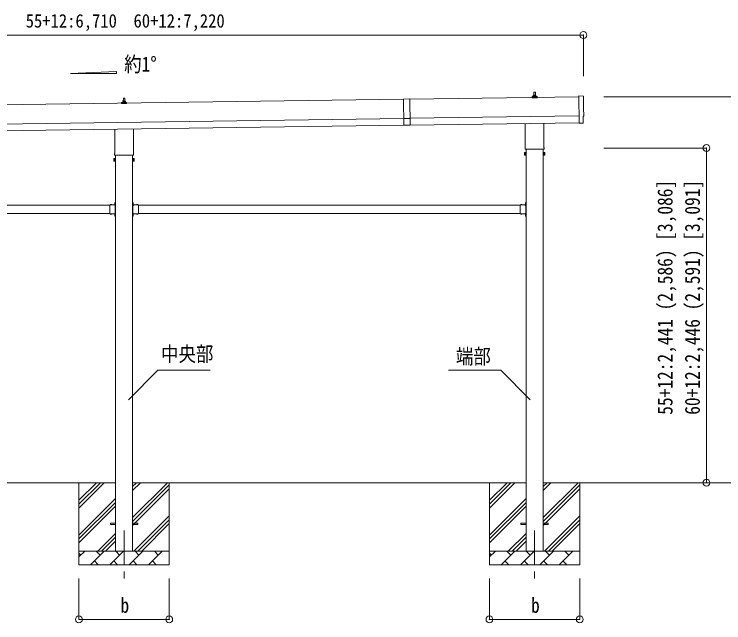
# Model space of a CAD drawing. Units: millimetres, scale not verified. Extents: x -88263 to 14131, y -29850 to 9646.
# Drawn here: x 3984 to 9170, y -5853 to -1404 of the extents above; entities that cross this region are included whole.
import ezdxf
from ezdxf.enums import TextEntityAlignment as Align

# ---------------------------------------------------------------- set-up
doc = ezdxf.new("R2010")
doc.units = ezdxf.units.MM
doc.header["$LTSCALE"] = 50
doc.header["$PDMODE"] = 32
doc.header["$PDSIZE"] = 50
doc.linetypes.add('CHAIN1', pattern=[8, 5, -1, 1, -1])
doc.linetypes.add('USER8', pattern=[4, 3, -1])
for name, color, linetype, lineweight in [('0-2_建具', 4, 'Continuous', 9), ('0-4_設備', 7, 'Continuous', 9), ('0-6_手摺', 5, 'Continuous', 5), ('0-7_ハッチ', 6, 'Continuous', 9)]:
    doc.layers.add(name, color=color, linetype=linetype, lineweight=lineweight)
doc.styles.add('ＭＳ ゴシック', font='')
doc.styles.get('ＭＳ ゴシック').set_extended_font_data('MS Gothic')

msp = doc.modelspace()

# ---------------------------------------------------------------- linework, layer by layer
at = {"layer": '0-2_建具'}
for p, q in [((4781.15, -2041.74), (4781.88, -2018.21)), ((4782.88, -2017.24), (4791.43, -2017.24)), ((4792.43, -2018.21), (4793.15, -2041.74)), ((8109.75, -2007.12), (6874.38, -2024.77)), ((7768.9, -2014.38), (7768.9, -2006.67)), ((7805.4, -2014.38), (7768.9, -2014.38)), ((7769.29, -2005.88), (7805.02, -2005.88)), ((7769.67, -2005.69), (7776.39, -2004.07)), ((7776.77, -2003.88), (7797.54, -2003.88)), ((7777.15, -2003.09), (7777.15, -1998.88)), ((7778.15, -1998.88), (7796.15, -1998.88)), ((7781.15, -1998.88), (7781.88, -1975.36)), ((7782.88, -1974.38), (7791.43, -1974.38)), ((7792.43, -1975.36), (7793.15, -1998.88)), ((7797.15, -2003.09), (7797.15, -1998.88)), ((7804.64, -2005.69), (7797.92, -2004.07)), ((7805.4, -2014.38), (7805.4, -2006.67)), ((6829.38, -2025.41), (1464.43, -2102.05)), ((4768.9, -2057.24), (4768.9, -2049.52)), ((4805.4, -2057.24), (4768.9, -2057.24)), ((4769.29, -2048.74), (4805.02, -2048.74)), ((4769.67, -2048.55), (4776.39, -2046.92)), ((4776.77, -2046.74), (4797.54, -2046.74)), ((4777.15, -2045.95), (4777.15, -2041.74)), ((4778.15, -2041.74), (4796.15, -2041.74)), ((4797.15, -2045.95), (4797.15, -2041.74)), ((4804.64, -2048.55), (4797.92, -2046.92)), ((4805.4, -2057.24), (4805.4, -2049.52)), ((6829.37, -2024.41), (6832.11, -2216.39)), ((1466.43, -2242.04), (6831.38, -2165.39)), ((6876.4, -2166.25), (6831.41, -2166.89)), ((6876.38, -2164.75), (8111.75, -2147.1)), ((1467.15, -2292.03), (6832.1, -2215.39)), ((6877.11, -2215.75), (6832.11, -2216.39)), ((6877.09, -2214.75), (8112.47, -2197.1)), ((7718.85, -2378.37), (7718.85, -2202.72)), ((7855.45, -2200.77), (7855.45, -2378.37)), ((8112.51, -2199.87), (8112.52, -2200.87)), ((8132.15, -2200.59), (8139.07, -2200.13)), ((4718.85, -2421.23), (4718.85, -2245.58)), ((4855.45, -2243.63), (4855.45, -2421.23)), ((7717.15, -2387.14), (7717.15, -2381.64)), ((7857.15, -2381.64), (7857.15, -2387.14)), ((4717.15, -2430), (4717.15, -2424.5)), ((4855.09, -2433.5), (4719.22, -2433.5)), ((4724.65, -2433.5), (4724.65, -5328.86)), ((4849.65, -5328.86), (4849.65, -2433.5)), ((4857.15, -2424.5), (4857.15, -2430)), ((7713.15, -2416.64), (7713.91, -2415.33)), ((7713.15, -2416.64), (7713.15, -2433.64)), ((7713.15, -2433.64), (7713.91, -2434.96)), ((7720.15, -2420.23), (7713.91, -2420.23)), ((7720.15, -2430.05), (7713.91, -2430.05)), ((7720.15, -2434.96), (7713.91, -2434.96)), ((7855.09, -2390.64), (7719.22, -2390.64)), ((7722.65, -2434.34), (7720.15, -2434.34)), ((7724.65, -2390.64), (7724.65, -5328.86)), ((7849.65, -5328.86), (7849.65, -2390.64)), ((7851.65, -2434.34), (7854.15, -2434.34)), ((7854.15, -2420.23), (7860.39, -2420.23)), ((7854.15, -2430.05), (7860.39, -2430.05)), ((7854.15, -2434.96), (7860.39, -2434.96)), ((7861.15, -2416.64), (7860.39, -2415.33)), ((7861.15, -2433.64), (7860.39, -2434.96)), ((7861.15, -2416.64), (7861.15, -2433.64)), ((4713.15, -2459.5), (4713.91, -2458.18)), ((4713.15, -2459.5), (4713.15, -2476.5)), ((4713.15, -2476.5), (4713.91, -2477.81)), ((4720.15, -2463.09), (4713.91, -2463.09)), ((4720.15, -2472.91), (4713.91, -2472.91)), ((4720.15, -2477.81), (4713.91, -2477.81)), ((4722.65, -2477.2), (4720.15, -2477.2)), ((4851.65, -2477.2), (4854.15, -2477.2)), ((4854.15, -2463.09), (4860.39, -2463.09)), ((4854.15, -2472.91), (4860.39, -2472.91)), ((4854.15, -2477.81), (4860.39, -2477.81)), ((4861.15, -2459.5), (4860.39, -2458.18)), ((4861.15, -2476.5), (4860.39, -2477.81)), ((4861.15, -2459.5), (4861.15, -2476.5)), ((4682.65, -2797.86), (4682.65, -2863.86)), ((4682.65, -2797.86), (4722.65, -2797.86)), ((4685.75, -2797.35), (4685.75, -2797.86)), ((4685.75, -2797.86), (4697.55, -2797.86)), ((4722.14, -2781.96), (4722.65, -2781.96)), ((4722.65, -2777.86), (4724.65, -2777.86)), ((4722.65, -2777.86), (4722.65, -2797.86)), ((4722.65, -2781.96), (4722.65, -2793.76)), ((4724.65, -2784.86), (4722.65, -2784.86)), ((4724.65, -2790.86), (4722.65, -2790.86)), ((4724.65, -2777.86), (4724.65, -2797.86)), ((4851.65, -2777.86), (4849.65, -2777.86)), ((4849.65, -2777.86), (4849.65, -2797.86)), ((4849.65, -2784.86), (4851.65, -2784.86)), ((4849.65, -2790.86), (4851.65, -2790.86)), ((4851.65, -2777.86), (4851.65, -2797.86)), ((4852.16, -2781.96), (4851.65, -2781.96)), ((4851.65, -2781.96), (4851.65, -2793.76)), ((4891.65, -2797.86), (4851.65, -2797.86)), ((4888.55, -2797.86), (4876.75, -2797.86)), ((4888.55, -2797.35), (4888.55, -2797.86)), ((4891.65, -2797.86), (4891.65, -2863.86)), ((7682.65, -2797.86), (7682.65, -2863.86)), ((7682.65, -2797.86), (7722.65, -2797.86)), ((7685.75, -2797.35), (7685.75, -2797.86)), ((7685.75, -2797.86), (7697.55, -2797.86)), ((7722.14, -2781.96), (7722.65, -2781.96)), ((7722.65, -2777.86), (7724.65, -2777.86)), ((7722.65, -2777.86), (7722.65, -2797.86)), ((7722.65, -2781.96), (7722.65, -2793.76)), ((7724.65, -2784.86), (7722.65, -2784.86)), ((7724.65, -2790.86), (7722.65, -2790.86)), ((7724.65, -2777.86), (7724.65, -2797.86)), ((1891.65, -2800.86), (4682.65, -2800.86)), ((4722.65, -2801.86), (4722.65, -2859.86)), ((4851.65, -2801.86), (4851.65, -2859.86)), ((4891.65, -2800.86), (7682.65, -2800.86)), ((7722.65, -2801.86), (7722.65, -2859.86)), ((1891.65, -2860.86), (4682.65, -2860.86)), ((4682.65, -2863.86), (4722.65, -2863.86)), ((4685.75, -2864.36), (4685.75, -2863.86)), ((4685.75, -2863.86), (4697.55, -2863.86)), ((4718.65, -2860.86), (4724.15, -2860.86)), ((4722.65, -2861.86), (4718.65, -2861.86)), ((4722.14, -2867.96), (4722.65, -2867.96)), ((4722.65, -2863.86), (4722.65, -2883.86)), ((4722.65, -2867.96), (4722.65, -2879.76)), ((4724.65, -2870.86), (4722.65, -2870.86)), ((4724.65, -2876.86), (4722.65, -2876.86)), ((4722.65, -2883.86), (4724.65, -2883.86)), ((4724.65, -2863.86), (4724.65, -2883.86)), ((4849.65, -2863.86), (4849.65, -2883.86)), ((4849.65, -2870.86), (4851.65, -2870.86)), ((4849.65, -2876.86), (4851.65, -2876.86)), ((4851.65, -2883.86), (4849.65, -2883.86)), ((4855.65, -2860.86), (4850.15, -2860.86)), ((4851.65, -2861.86), (4855.65, -2861.86)), ((4851.65, -2863.86), (4851.65, -2883.86)), ((4891.65, -2863.86), (4851.65, -2863.86)), ((4852.16, -2867.96), (4851.65, -2867.96)), ((4851.65, -2867.96), (4851.65, -2879.76)), ((4888.55, -2863.86), (4876.75, -2863.86)), ((4888.55, -2864.36), (4888.55, -2863.86)), ((4891.65, -2860.86), (7682.65, -2860.86)), ((7682.65, -2863.86), (7722.65, -2863.86)), ((7685.75, -2864.36), (7685.75, -2863.86)), ((7685.75, -2863.86), (7697.55, -2863.86)), ((7718.65, -2860.86), (7724.15, -2860.86)), ((7722.65, -2861.86), (7718.65, -2861.86)), ((7722.14, -2867.96), (7722.65, -2867.96)), ((7722.65, -2863.86), (7722.65, -2883.86)), ((7722.65, -2867.96), (7722.65, -2879.76)), ((7724.65, -2870.86), (7722.65, -2870.86)), ((7724.65, -2876.86), (7722.65, -2876.86)), ((7722.65, -2883.86), (7724.65, -2883.86)), ((7724.65, -2863.86), (7724.65, -2883.86)), ((4687.15, -5124.36), (4724.65, -5124.36)), ((4687.15, -5133.36), (4687.15, -5124.36)), ((4687.15, -5133.36), (4724.65, -5133.36)), ((4849.65, -5124.36), (4887.15, -5124.36)), ((4849.65, -5133.36), (4887.15, -5133.36)), ((4887.15, -5133.36), (4887.15, -5124.36)), ((7687.15, -5124.36), (7724.65, -5124.36)), ((7687.15, -5133.36), (7687.15, -5124.36)), ((7687.15, -5133.36), (7724.65, -5133.36)), ((7849.65, -5124.36), (7887.15, -5124.36)), ((7849.65, -5133.36), (7887.15, -5133.36)), ((7887.15, -5133.36), (7887.15, -5124.36))]:
    msp.add_line(p, q, dxfattribs=at)
at = {"layer": '0-2_建具', "color": 7, "linetype": 'CHAIN1'}
for p, q in [((4787.15, -5178.86), (4787.15, -5527.86)), ((7787.15, -5178.86), (7787.15, -5527.86))]:
    msp.add_line(p, q, dxfattribs=at)
at = {"layer": '0-2_建具'}
for points in [[(8141.27, -2003.23), (8109.68, -2002.03), (8112.51, -2199.87)], [(6829.37, -2024.41), (6874.37, -2023.77), (6877.11, -2215.75)], [(8141.86, -2197.09), (8141.19, -2150.07), (8141.79, -2150.06)], [(8131.4, -2200.32), (8130.73, -2199.7), (8112.52, -2200.87)], [(7720.15, -2434.96), (7720.15, -2415.33), (7713.91, -2415.33)], [(7720.15, -2434.34), (7720.15, -2415.94), (7722.65, -2415.94)], [(7854.15, -2434.34), (7854.15, -2415.94), (7851.65, -2415.94)], [(7854.15, -2434.96), (7854.15, -2415.33), (7860.39, -2415.33)], [(4720.15, -2477.81), (4720.15, -2458.18), (4713.91, -2458.18)], [(4720.15, -2477.2), (4720.15, -2458.8), (4722.65, -2458.8)], [(4854.15, -2477.2), (4854.15, -2458.8), (4851.65, -2458.8)], [(4854.15, -2477.81), (4854.15, -2458.18), (4860.39, -2458.18)], [(4685.75, -2797.35), (4697.55, -2797.35), (4697.55, -2797.86)], [(4722.65, -2801.86), (4718.65, -2801.86), (4718.65, -2799.86), (4722.65, -2799.86)], [(4722.14, -2781.96), (4722.14, -2793.76), (4722.65, -2793.76)], [(4852.16, -2781.96), (4852.16, -2793.76), (4851.65, -2793.76)], [(4851.65, -2801.86), (4855.65, -2801.86), (4855.65, -2799.86), (4851.65, -2799.86)], [(4888.55, -2797.35), (4876.75, -2797.35), (4876.75, -2797.86)], [(7685.75, -2797.35), (7697.55, -2797.35), (7697.55, -2797.86)], [(7722.65, -2801.86), (7718.65, -2801.86), (7718.65, -2799.86), (7722.65, -2799.86)], [(7722.14, -2781.96), (7722.14, -2793.76), (7722.65, -2793.76)], [(4718.65, -2800.86), (4724.15, -2800.86), (4724.15, -2860.86)], [(4855.65, -2800.86), (4850.15, -2800.86), (4850.15, -2860.86)], [(7718.65, -2800.86), (7724.15, -2800.86), (7724.15, -2860.86)], [(4685.75, -2864.36), (4697.55, -2864.36), (4697.55, -2863.86)], [(4722.65, -2859.86), (4718.65, -2859.86), (4718.65, -2861.86)], [(4722.14, -2867.96), (4722.14, -2879.76), (4722.65, -2879.76)], [(4851.65, -2859.86), (4855.65, -2859.86), (4855.65, -2861.86)], [(4852.16, -2867.96), (4852.16, -2879.76), (4851.65, -2879.76)], [(4888.55, -2864.36), (4876.75, -2864.36), (4876.75, -2863.86)], [(7685.75, -2864.36), (7697.55, -2864.36), (7697.55, -2863.86)], [(7722.65, -2859.86), (7718.65, -2859.86), (7718.65, -2861.86)], [(7722.14, -2867.96), (7722.14, -2879.76), (7722.65, -2879.76)]]:
    msp.add_lwpolyline(points, dxfattribs=at)
for points in [[(7722.65, -2435.64), (7722.65, -2414.64), (7724.65, -2414.64), (7724.65, -2435.64)], [(7851.65, -2435.64), (7851.65, -2414.64), (7849.65, -2414.64), (7849.65, -2435.64)], [(4722.65, -2478.5), (4722.65, -2457.5), (4724.65, -2457.5), (4724.65, -2478.5)], [(4851.65, -2478.5), (4851.65, -2457.5), (4849.65, -2457.5), (4849.65, -2478.5)]]:
    msp.add_lwpolyline(points, close=True, dxfattribs=at)
at = {"layer": '0-2_建具', "linetype": 'USER8'}
for points in [[(4689.15, -2795.24), (4690.51, -2798.02), (4691.65, -2798.63)], [(4694.15, -2795.24), (4692.8, -2798.02), (4691.65, -2798.63)], [(4720.04, -2785.36), (4722.82, -2786.71), (4723.43, -2787.86)], [(4720.04, -2790.36), (4722.82, -2789), (4723.43, -2787.86)], [(4854.26, -2785.36), (4851.49, -2786.71), (4850.88, -2787.86)], [(4854.26, -2790.36), (4851.49, -2789), (4850.88, -2787.86)], [(4880.15, -2795.24), (4881.51, -2798.02), (4882.65, -2798.63)], [(4885.15, -2795.24), (4883.8, -2798.02), (4882.65, -2798.63)], [(7689.15, -2795.24), (7690.51, -2798.02), (7691.65, -2798.63)], [(7694.15, -2795.24), (7692.8, -2798.02), (7691.65, -2798.63)], [(7720.04, -2785.36), (7722.82, -2786.71), (7723.43, -2787.86)], [(7720.04, -2790.36), (7722.82, -2789), (7723.43, -2787.86)], [(4689.15, -2866.47), (4690.51, -2863.69), (4691.65, -2863.08)], [(4694.15, -2866.47), (4692.8, -2863.69), (4691.65, -2863.08)], [(4720.04, -2871.36), (4722.82, -2872.71), (4723.43, -2873.86)], [(4720.04, -2876.36), (4722.82, -2875), (4723.43, -2873.86)], [(4854.26, -2871.36), (4851.49, -2872.71), (4850.88, -2873.86)], [(4854.26, -2876.36), (4851.49, -2875), (4850.88, -2873.86)], [(4880.15, -2866.47), (4881.51, -2863.69), (4882.65, -2863.08)], [(4885.15, -2866.47), (4883.8, -2863.69), (4882.65, -2863.08)], [(7689.15, -2866.47), (7690.51, -2863.69), (7691.65, -2863.08)], [(7694.15, -2866.47), (7692.8, -2863.69), (7691.65, -2863.08)], [(7720.04, -2871.36), (7722.82, -2872.71), (7723.43, -2873.86)], [(7720.04, -2876.36), (7722.82, -2875), (7723.43, -2873.86)]]:
    msp.add_lwpolyline(points, dxfattribs=at)
at = {"layer": '0-2_建具'}
for centre, radius, start, end in [((4782.88, -2018.24), 1, 90, 178.60509), ((4791.43, -2018.24), 1, 1.39491, 90), ((7769.9, -2006.67), 1, 103.62699, 180), ((7776.15, -2003.09), 1, 283.62699, 0), ((7781.24, -1999.51), 4.13, 90, 171.17633), ((7778.15, -1999.88), 1, 90, 180), ((7782.88, -1975.38), 1, 90, 178.60509), ((7790.49, -1998.88), 4.83, 133.60282, 180), ((7783.82, -1998.88), 4.83, 0, 46.39718), ((7791.43, -1975.38), 1, 1.39491, 90), ((7793.07, -1999.51), 4.13, 8.82367, 90), ((7796.15, -1999.88), 1, 0, 90), ((7798.15, -2003.09), 1, 180, 256.37301), ((7804.4, -2006.67), 1, 0, 76.37301), ((4769.9, -2049.52), 1, 103.62699, 180), ((4776.15, -2045.95), 1, 283.62699, 0), ((4781.24, -2042.37), 4.13, 90, 171.17633), ((4778.15, -2042.74), 1, 90, 180), ((4790.49, -2041.74), 4.83, 133.60282, 180), ((4783.82, -2041.74), 4.83, 0, 46.39718), ((4793.07, -2042.37), 4.13, 8.82367, 90), ((4796.15, -2042.74), 1, 0, 90), ((4798.15, -2045.95), 1, 180, 256.37301), ((4804.4, -2049.52), 1, 0, 76.37301), ((7721.15, -2381.64), 4, 125.09963, 180), ((7853.15, -2381.64), 4, 0, 54.90037), ((4721.15, -2424.5), 4, 125.09963, 180), ((4721.15, -2430), 4, 180, 194.47751), ((4721.15, -2430), 4, 194.47751, 241.04498), ((4853.15, -2430), 4, 298.95502, 345.52249), ((4853.15, -2424.5), 4, 0, 54.90037), ((4853.15, -2430), 4, 345.52249, 360), ((7717.5, -2417.78), 4.34, 145.61575, 214.38425), ((7729.39, -2425.14), 16.24, 162.41205, 197.58795), ((7717.5, -2432.5), 4.34, 145.61575, 214.38425), ((7721.15, -2387.14), 4, 180, 194.47751), ((7721.15, -2387.14), 4, 194.47751, 241.04498), ((7853.15, -2387.14), 4, 298.95502, 345.52249), ((7853.15, -2387.14), 4, 345.52249, 360), ((7844.91, -2425.14), 16.24, 342.41205, 17.58795), ((7856.81, -2417.78), 4.34, 325.61575, 34.38425), ((7856.81, -2432.5), 4.34, 325.61575, 34.38425), ((4717.5, -2460.64), 4.34, 145.61575, 214.38425), ((4729.39, -2468), 16.24, 162.41205, 197.58795), ((4717.5, -2475.36), 4.34, 145.61575, 214.38425), ((4844.91, -2468), 16.24, 342.41205, 17.58795), ((4856.81, -2460.64), 4.34, 325.61575, 34.38425), ((4856.81, -2475.36), 4.34, 325.61575, 34.38425), ((4691.65, -2803.09), 8.23, 44.2189, 135.7811), ((4727.89, -2787.86), 8.23, 134.2189, 225.7811), ((4722.65, -2797.86), 2, 270, 0), ((4851.65, -2797.86), 2, 180, 270), ((4846.42, -2787.86), 8.23, 314.2189, 45.7811), ((4882.65, -2803.09), 8.23, 44.2189, 135.7811), ((7691.65, -2803.09), 8.23, 44.2189, 135.7811), ((7727.89, -2787.86), 8.23, 134.2189, 225.7811), ((7722.65, -2797.86), 2, 270, 0), ((4691.65, -2858.62), 8.23, 224.2189, 315.7811), ((4727.89, -2873.86), 8.23, 134.2189, 225.7811), ((4722.65, -2863.86), 2, 0, 90), ((4851.65, -2863.86), 2, 90, 180), ((4846.42, -2873.86), 8.23, 314.2189, 45.7811), ((4882.65, -2858.62), 8.23, 224.2189, 315.7811), ((7691.65, -2858.62), 8.23, 224.2189, 315.7811), ((7727.89, -2873.86), 8.23, 134.2189, 225.7811), ((7722.65, -2863.86), 2, 0, 90)]:
    msp.add_arc(centre, radius, start, end, dxfattribs=at)
for centre, major_axis, ratio, start_param, end_param in [((8141.16, -2006.23), (3, 0.04), 0.99863, 6.2683889, 7.8016218), ((12907.54, -2008.57), (-4762.89, -68.04), 0.99863, 6.2683889, 6.2976778), ((8141.73, -2145.66), (4.41, 0.06), 0.99863, 4.712389, 6.2976778), ((8132.08, -2199.59), (0.737, -0.68), 0.9974, 4.712389, 5.5252311), ((8138.86, -2197.13), (2.21, -2.04), 0.9974, 5.5252311, 7.0411395)]:
    msp.add_ellipse(centre, major_axis=major_axis, ratio=ratio, start_param=start_param, end_param=end_param, dxfattribs=at)
at = {"layer": '0-4_設備', "color": 4}
for p, q in [((4396.14, -1836.55), (4732.14, -1824.13)), ((4732.14, -1836.55), (4396.14, -1836.55)), ((4732.14, -1824.13), (4732.14, -1836.55))]:
    msp.add_line(p, q, dxfattribs=at)
at = {"layer": '0-4_設備'}
for p, q in [((4724.65, -4828.86), (1849.65, -4828.86)), ((4457.15, -4828.86), (4457.15, -5428.86)), ((4457.15, -5013.91), (4642.2, -4828.86)), ((4457.15, -4985.62), (4613.92, -4828.86)), ((4457.15, -4957.34), (4585.64, -4828.86)), ((7724.65, -4828.86), (4849.65, -4828.86)), ((4849.65, -5083.95), (5104.75, -4828.86)), ((4849.65, -4885.96), (4906.76, -4828.86)), ((4849.65, -4857.68), (4878.48, -4828.86)), ((4849.65, -5112.24), (5117.15, -4844.74)), ((4849.65, -5140.52), (5117.15, -4873.02)), ((5117.15, -4828.86), (5117.15, -5428.86)), ((7457.15, -4828.86), (7457.15, -5428.86)), ((7457.15, -5013.91), (7642.2, -4828.86)), ((7457.15, -4985.62), (7613.92, -4828.86)), ((7457.15, -4957.34), (7585.64, -4828.86)), ((7849.65, -5083.95), (8104.75, -4828.86)), ((7849.65, -4885.96), (7906.76, -4828.86)), ((7849.65, -4857.68), (7878.48, -4828.86)), ((8441.77, -4828.86), (7849.65, -4828.86)), ((7849.65, -5112.24), (8117.15, -4844.74)), ((7849.65, -5140.52), (8117.15, -4873.02)), ((8117.15, -4828.86), (8117.15, -5428.86)), ((4457.15, -5211.9), (4724.65, -4944.4)), ((4457.15, -5240.18), (4724.65, -4972.68)), ((7457.15, -5211.9), (7724.65, -4944.4)), ((7457.15, -5240.18), (7724.65, -4972.68)), ((4457.15, -5268.46), (4724.65, -5000.96)), ((7457.15, -5268.46), (7724.65, -5000.96)), ((4859.31, -5328.86), (5117.15, -5071.01)), ((7859.31, -5328.86), (8117.15, -5071.01)), ((4887.59, -5328.86), (5117.15, -5099.3)), ((4915.88, -5328.86), (5117.15, -5127.58)), ((7887.59, -5328.86), (8117.15, -5099.3)), ((7915.88, -5328.86), (8117.15, -5127.58)), ((4594.75, -5328.86), (4724.65, -5198.95)), ((4623.04, -5328.86), (4724.65, -5227.24)), ((7594.75, -5328.86), (7724.65, -5198.95)), ((7623.04, -5328.86), (7724.65, -5227.24)), ((4651.32, -5328.86), (4724.65, -5255.52)), ((7651.32, -5328.86), (7724.65, -5255.52)), ((4457.15, -5328.86), (5117.15, -5328.86)), ((4457.15, -5371.75), (4500.05, -5328.86)), ((4541.47, -5428.86), (4641.47, -5328.86)), ((4612.91, -5357.41), (4584.36, -5328.86)), ((4682.89, -5428.86), (4782.89, -5328.86)), ((4754.34, -5357.41), (4725.78, -5328.86)), ((4824.31, -5428.86), (4924.31, -5328.86)), ((4895.76, -5357.41), (4867.2, -5328.86)), ((4965.73, -5428.86), (5065.73, -5328.86)), ((5037.18, -5357.41), (5008.62, -5328.86)), ((5113.87, -5328.86), (5117.15, -5325.57)), ((7457.15, -5328.86), (8117.15, -5328.86)), ((7457.15, -5371.75), (7500.05, -5328.86)), ((7541.47, -5428.86), (7641.47, -5328.86)), ((7612.91, -5357.41), (7584.36, -5328.86)), ((7682.89, -5428.86), (7782.89, -5328.86)), ((7754.34, -5357.41), (7725.78, -5328.86)), ((7824.31, -5428.86), (7924.31, -5328.86)), ((7895.76, -5357.41), (7867.2, -5328.86)), ((7965.73, -5428.86), (8065.73, -5328.86)), ((8037.18, -5357.41), (8008.62, -5328.86)), ((8113.87, -5328.86), (8117.15, -5325.57)), ((4471.49, -5357.41), (4457.15, -5343.07)), ((7471.49, -5357.41), (7457.15, -5343.07)), ((5117.15, -5428.86), (4457.15, -5428.86)), ((4570.02, -5400.3), (4598.57, -5428.86)), ((4711.44, -5400.3), (4740, -5428.86)), ((4852.86, -5400.3), (4881.42, -5428.86)), ((4994.29, -5400.3), (5022.84, -5428.86)), ((8117.15, -5428.86), (7457.15, -5428.86)), ((7570.02, -5400.3), (7598.57, -5428.86)), ((7711.44, -5400.3), (7740, -5428.86)), ((7852.86, -5400.3), (7881.42, -5428.86)), ((7994.29, -5400.3), (8022.84, -5428.86))]:
    msp.add_line(p, q, dxfattribs=at)
at = {"layer": '0-6_手摺', "color": 6, "lineweight": 9}
for p, q in [((1433.15, -1556.63), (8143.15, -1556.63)), ((8143.15, -1556.63), (8143.15, -1856.63)), ((9641.77, -2007.18), (8291.77, -2007.18)), ((9042.77, -2382.43), (8291.77, -2382.43)), ((9042.77, -2382.43), (9042.77, -4828.86)), ((9641.77, -4828.86), (8441.77, -4828.86)), ((9042.77, -4828.86), (8441.77, -4828.86)), ((4457.15, -5827.86), (4457.15, -5527.86)), ((5117.15, -5827.86), (5117.15, -5527.86)), ((7457.15, -5827.86), (7457.15, -5527.86)), ((8117.15, -5827.86), (8117.15, -5527.86)), ((4457.15, -5827.86), (5117.15, -5827.86)), ((7457.15, -5827.86), (8117.15, -5827.86))]:
    msp.add_line(p, q, dxfattribs=at)
at = {"layer": '0-6_手摺', "color": 6}
for p in [(8143.15, -1556.63), (9042.77, -2382.43), (9042.77, -4828.86), (4457.15, -5827.86), (5117.15, -5827.86), (7457.15, -5827.86), (8117.15, -5827.86)]:
    msp.add_point(p, dxfattribs=at)
at = {"layer": '0-7_ハッチ'}
for points in [[(5416.1, -4006.78), (5034.79, -4006.78), (4818.78, -4222.79)], [(7158.2, -4006.78), (7539.52, -4006.78), (7755.52, -4222.79)]]:
    msp.add_lwpolyline(points, dxfattribs=at)

# ---------------------------------------------------------------- texts
at = {"layer": '0-4_設備', "style": 'ＭＳ ゴシック', "width": 0.85}
msp.add_text('約1°', height=110, dxfattribs=at).set_placement((4787.82, -1856.78), align=Align.BOTTOM_LEFT)
at = {"layer": '0-6_手摺', "color": 7, "style": 'ＭＳ ゴシック'}
for s, height, width, p in [('55+12:6,710\u300060+12:7,220', 98.97, 0.9, (4068.15, -1531.63)), ('b', 110, 0.85, (4760.9, -5812.86)), ('b', 110, 0.85, (7760.9, -5812.86))]:
    msp.add_text(s, height=height, dxfattribs=dict(at, width=width)).set_placement(p, align=Align.BOTTOM_LEFT)
at = {"layer": '0-6_手摺', "color": 7, "style": 'ＭＳ ゴシック', "width": 0.85}
for s, p in [('55+12:2,441 (2,586) [3,086]', (8827.77, -4332.25)), ('60+12:2,446 (2,591) [3,091]', (9027.77, -4332.25))]:
    msp.add_text(s, height=110, rotation=90, dxfattribs=at).set_placement(p, align=Align.BOTTOM_LEFT)
at = {"layer": '0-7_ハッチ', "color": 7, "style": 'ＭＳ ゴシック', "width": 0.85}
for s, p in [('中央部', (5057.42, -3975.43)), ('端部', (7211.91, -3993.09))]:
    msp.add_text(s, height=110, dxfattribs=at).set_placement(p, align=Align.BOTTOM_LEFT)

doc.saveas('drawing.dxf')
